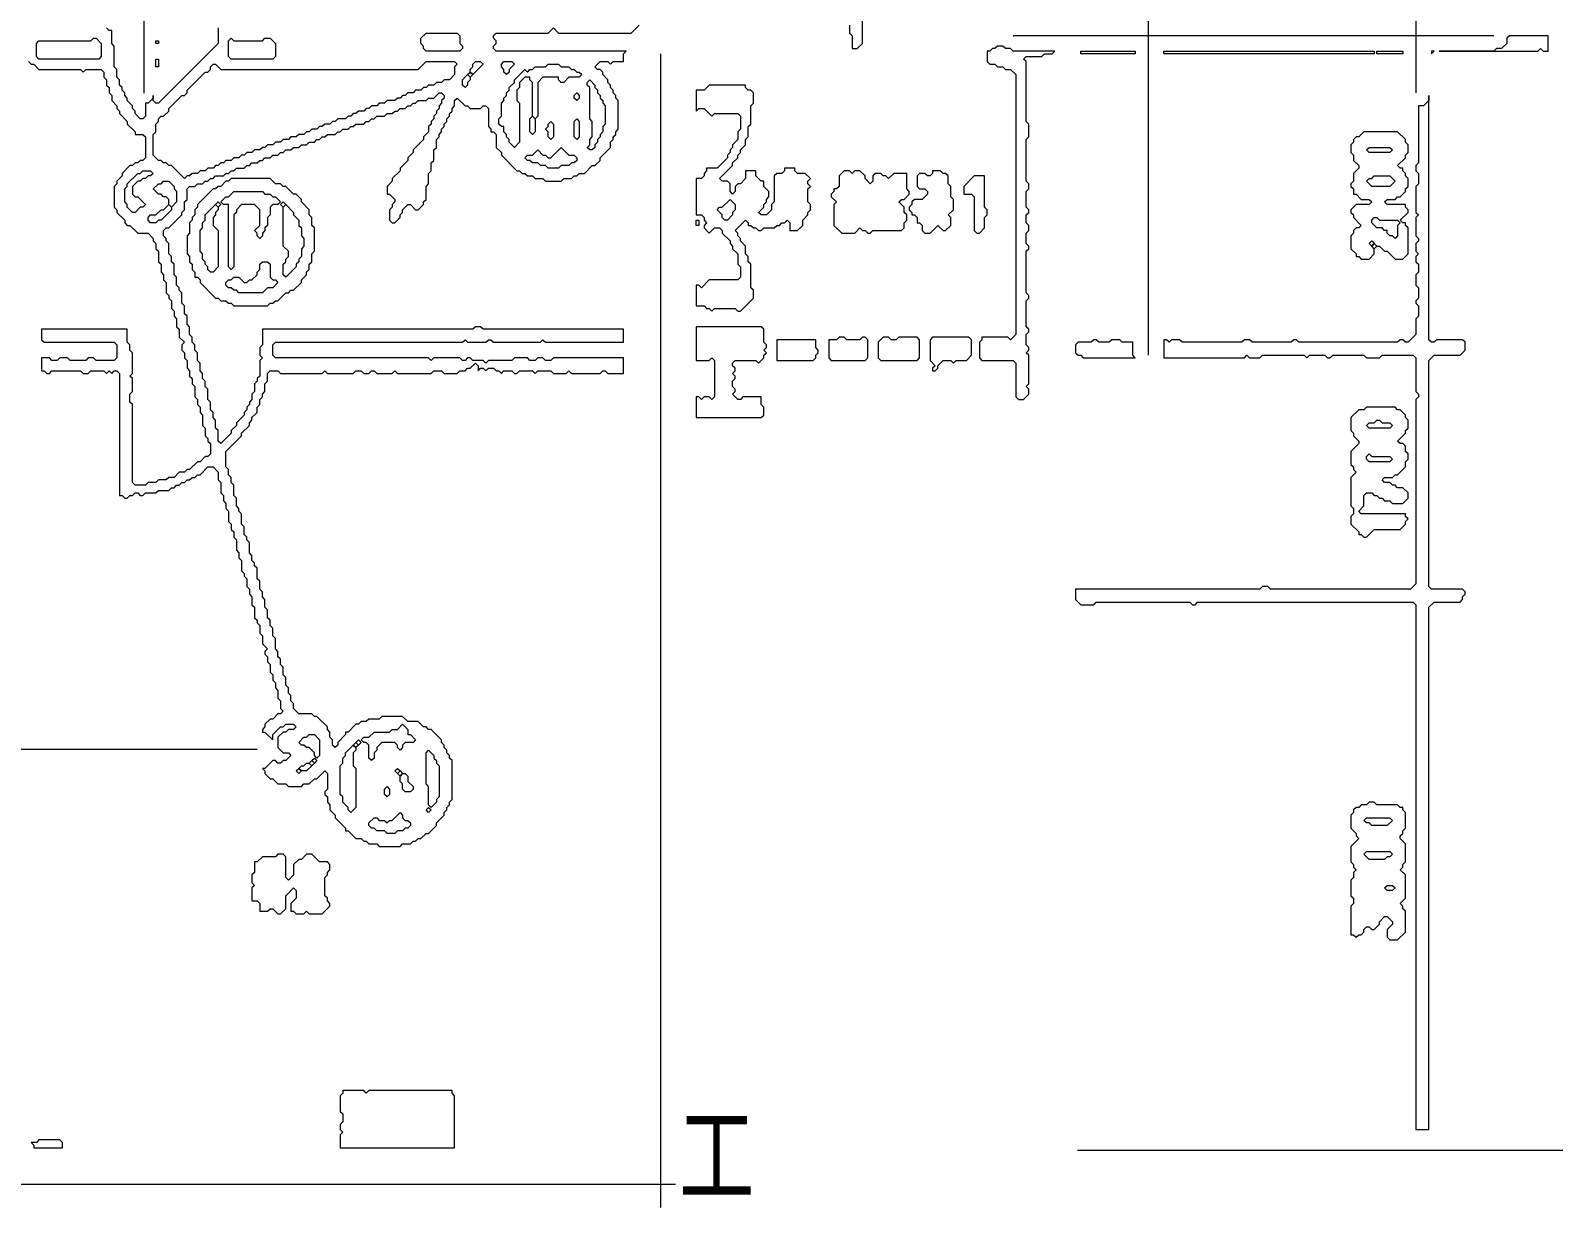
# Model space of a CAD drawing. Header units: millimetres. Extents: x 4 to 412, y 4 to 290.
# Drawn here: x 301.1 to 352.5, y 106.3 to 146 of the extents above; entities that cross this region are included whole.
import ezdxf

# ---------------------------------------------------------------- set-up
doc = ezdxf.new("R2010")
doc.units = ezdxf.units.MM
for name, color, linetype, lineweight in [('OCR_TEXT', 6, 'CONTINUOUS', 0), ('TRACE_CURVE', 6, 'CONTINUOUS', 0), ('TRACE_STRAIGHT', 5, 'CONTINUOUS', 0), ('TRACE_TEXT_SYMBOL', 6, 'CONTINUOUS', 0)]:
    doc.layers.add(name, color=color, linetype=linetype, lineweight=lineweight)
doc.styles.add('wqy-unicode', font='wqy-unicode')

msp = doc.modelspace()

# ---------------------------------------------------------------- linework, layer by layer
at = {"layer": 'TRACE_CURVE', "color": 6}
for points in [[(307.473, 146.074), (307.473, 145.549), (305.459, 143.534), (305.372, 143.534), (305.284, 143.622), (305.284, 143.797), (305.284, 143.709), (305.109, 143.534), (305.021, 143.534), (305.021, 143.096), (304.934, 143.009), (304.846, 143.009), (304.671, 143.184), (304.671, 143.272), (304.583, 143.359), (304.583, 143.447), (304.408, 143.622), (304.408, 143.709), (304.321, 143.797), (304.321, 143.885), (304.233, 143.972), (304.233, 144.06), (304.146, 144.147), (304.146, 144.322), (304.058, 144.41), (304.058, 144.673), (303.97, 144.76), (303.97, 145.461), (303.883, 145.549), (303.883, 145.986), (303.795, 145.986), (303.708, 146.074)], [(320.259, 144.673), (320.172, 144.76), (320.347, 144.935), (320.61, 144.935), (320.697, 144.848), (320.785, 144.935), (321.135, 144.935), (321.135, 145.198), (321.223, 145.286), (316.844, 145.286), (316.756, 145.373), (316.756, 145.461), (316.844, 145.549), (316.844, 145.636), (316.756, 145.724), (316.756, 145.811), (316.844, 145.899), (318.595, 145.899), (318.771, 146.074), (318.946, 145.899), (321.398, 145.899), (321.66, 146.162)], [(301.081, 144.935), (301.168, 144.848), (301.256, 144.848), (301.431, 144.673), (302.832, 144.673), (302.92, 144.585), (303.007, 144.673), (303.533, 144.673), (303.62, 144.585), (303.62, 144.41), (303.708, 144.322), (303.708, 144.147), (303.795, 144.06), (303.795, 143.885), (303.883, 143.797), (303.883, 143.622), (304.058, 143.447), (304.058, 143.359), (304.146, 143.272), (304.146, 143.184), (304.408, 142.921), (304.408, 142.834), (304.671, 142.571), (304.671, 142.483), (304.934, 142.483), (305.021, 142.396), (305.021, 141.695), (304.934, 141.608), (304.846, 141.608), (304.759, 141.52), (304.671, 141.52), (304.583, 141.433), (304.496, 141.433), (304.233, 141.17), (304.233, 141.082), (304.058, 140.907), (304.058, 140.82), (303.97, 140.732), (303.97, 140.031), (304.058, 139.944), (304.058, 139.856), (304.321, 139.593), (304.321, 139.506), (304.408, 139.418), (304.496, 139.418)], [(308.349, 141.783), (308.262, 141.783), (308.174, 141.695), (307.999, 141.695), (307.911, 141.608), (307.736, 141.608), (307.649, 141.52), (307.561, 141.52), (307.473, 141.433), (307.386, 141.433), (307.298, 141.345), (307.123, 141.345), (307.036, 141.257), (306.86, 141.257), (306.773, 141.17), (306.598, 141.17), (306.51, 141.082), (306.423, 141.082), (306.335, 140.995), (305.897, 141.433), (305.81, 141.433), (305.722, 141.52), (305.634, 141.52), (305.547, 141.608), (305.459, 141.608), (305.284, 141.783), (305.284, 142.483), (305.372, 142.571), (305.372, 142.834), (305.459, 142.921), (305.459, 143.009), (305.547, 143.096), (305.634, 143.096), (305.81, 143.272), (305.81, 143.359), (306.247, 143.797), (306.335, 143.797), (306.423, 143.885), (306.423, 143.972), (307.036, 144.585), (307.123, 144.585), (307.211, 144.673), (307.211, 144.76), (307.298, 144.848), (307.386, 144.848), (307.561, 144.673), (314.217, 144.673), (314.479, 144.935)], [(314.479, 144.935), (315.443, 144.935), (315.53, 144.848), (315.443, 144.76), (315.443, 144.498), (315.268, 144.322), (315.092, 144.322), (315.005, 144.235), (314.83, 144.235), (314.742, 144.147), (314.567, 144.147), (314.479, 144.06), (314.392, 144.06), (314.304, 143.972), (314.129, 143.972), (314.042, 143.885), (313.866, 143.885), (313.779, 143.797), (313.691, 143.797), (313.604, 143.709), (313.516, 143.709), (313.428, 143.622), (313.166, 143.622), (313.078, 143.534), (312.903, 143.534), (312.815, 143.447), (312.64, 143.447), (312.553, 143.359), (312.465, 143.359), (312.378, 143.272), (312.202, 143.272), (312.115, 143.184), (312.027, 143.184), (311.94, 143.096), (311.852, 143.096), (311.765, 143.009), (311.502, 143.009), (311.414, 142.921), (311.327, 142.921), (311.239, 142.834), (311.064, 142.834), (310.976, 142.746), (310.889, 142.746), (310.801, 142.659), (310.626, 142.659), (310.539, 142.571), (310.451, 142.571), (310.363, 142.483), (310.188, 142.483), (310.101, 142.396), (309.926, 142.396), (309.838, 142.308), (309.663, 142.308), (309.575, 142.221), (309.4, 142.221), (309.312, 142.133), (309.137, 142.133), (309.05, 142.046), (308.962, 142.046), (308.875, 141.958), (308.699, 141.958), (308.612, 141.87), (308.437, 141.87), (308.349, 141.783)], [(315.18, 142.921), (315.18, 143.009), (315.268, 143.096), (315.268, 143.184), (315.355, 143.272), (315.355, 143.359), (315.443, 143.447), (315.443, 143.622), (315.53, 143.709), (315.793, 143.447), (315.881, 143.447), (315.968, 143.359), (316.318, 143.359), (316.406, 143.447), (316.494, 143.447), (316.581, 143.359), (316.581, 142.746), (316.669, 142.659), (316.669, 142.571), (316.756, 142.571), (316.844, 142.483), (316.844, 142.046), (317.019, 141.87), (317.019, 141.783), (317.544, 141.257), (317.632, 141.257), (317.72, 141.17), (317.807, 141.17), (317.895, 141.082), (318.07, 141.082), (318.157, 140.995), (318.42, 140.995), (318.508, 140.907), (319.033, 140.907), (319.121, 140.995), (319.384, 140.995), (319.471, 141.082), (319.559, 141.082), (319.646, 141.17), (319.821, 141.17), (320.084, 141.433), (320.172, 141.433), (320.347, 141.608), (320.347, 141.695), (320.697, 142.046), (320.697, 142.221), (320.785, 142.308), (320.785, 142.396), (320.872, 142.483), (320.872, 142.571), (320.96, 142.659), (320.96, 143.622), (320.872, 143.709), (320.872, 143.797), (320.785, 143.885), (320.785, 143.972), (320.697, 144.06), (320.697, 144.147), (320.61, 144.235), (320.61, 144.322), (320.434, 144.498), (320.434, 144.585), (320.347, 144.673), (320.259, 144.673)], [(307.298, 140.995), (307.386, 141.082), (307.649, 141.082), (307.736, 141.17), (307.824, 141.17), (307.911, 141.257), (307.999, 141.257), (308.086, 141.345), (308.349, 141.345), (308.437, 141.433), (308.524, 141.433), (308.612, 141.52), (308.787, 141.52), (308.875, 141.608), (308.962, 141.608), (309.05, 141.695), (309.225, 141.695), (309.312, 141.783), (309.488, 141.783), (309.575, 141.87), (309.663, 141.87), (309.75, 141.958), (309.926, 141.958), (310.013, 142.046), (310.188, 142.046), (310.276, 142.133), (310.451, 142.133), (310.539, 142.221), (310.714, 142.221), (310.801, 142.308), (310.889, 142.308), (310.976, 142.396), (311.064, 142.396), (311.152, 142.483), (311.414, 142.483), (311.502, 142.571), (311.589, 142.571), (311.677, 142.659), (311.852, 142.659), (311.94, 142.746), (312.027, 142.746), (312.115, 142.834), (312.378, 142.834), (312.465, 142.921), (312.553, 142.921), (312.64, 143.009), (312.728, 143.009), (312.815, 143.096), (313.078, 143.096), (313.166, 143.184), (313.341, 143.184), (313.428, 143.272), (313.516, 143.272), (313.604, 143.359), (313.779, 143.359), (313.866, 143.447), (313.954, 143.447), (314.042, 143.534), (314.129, 143.534), (314.217, 143.622), (314.479, 143.622), (314.567, 143.709), (314.742, 143.709), (314.917, 143.885)], [(314.917, 143.885), (315.005, 143.885), (315.092, 143.797), (315.092, 143.709), (315.005, 143.622), (315.005, 143.534), (314.917, 143.447), (314.917, 143.359), (314.83, 143.272), (314.83, 143.184), (314.742, 143.096), (314.742, 143.009), (314.655, 142.921), (314.655, 142.834), (314.567, 142.746), (314.567, 142.571), (314.392, 142.396), (314.392, 142.308), (314.042, 141.958), (314.042, 141.87), (313.866, 141.695), (313.866, 141.608), (313.604, 141.345), (313.604, 141.257), (313.341, 140.995), (313.341, 140.907), (313.166, 140.732), (313.166, 140.469), (313.253, 140.469), (313.428, 140.294), (313.428, 140.206), (313.341, 140.119), (313.341, 140.031), (313.253, 139.944), (313.253, 139.593), (313.341, 139.506), (313.428, 139.506), (313.604, 139.681), (313.604, 139.769), (313.691, 139.856), (313.691, 139.944), (313.866, 140.119), (313.954, 140.119), (314.129, 139.944), (314.217, 139.944), (314.392, 140.119), (314.392, 140.206), (314.479, 140.294), (314.479, 140.732), (314.567, 140.82), (314.567, 141.17), (314.655, 141.257), (314.655, 141.52), (314.742, 141.608), (314.742, 141.958), (314.83, 142.046), (314.83, 142.308), (314.917, 142.396), (314.917, 142.483), (315.005, 142.571), (315.005, 142.659), (315.092, 142.746), (315.092, 142.834), (315.18, 142.921)], [(344.955, 134.952), (345.043, 135.04), (346.094, 135.04), (346.181, 134.952), (346.619, 134.952), (346.707, 135.04), (347.758, 135.04), (347.845, 134.952), (347.845, 133.814), (347.933, 133.726), (347.933, 133.638), (347.845, 133.551), (347.845, 127.333), (347.67, 127.158), (342.941, 127.158), (342.853, 127.245), (342.678, 127.245), (342.591, 127.158), (336.373, 127.158), (336.373, 126.808), (336.548, 126.632), (336.986, 126.632), (337.074, 126.72), (340.226, 126.72), (340.314, 126.632), (340.401, 126.632), (340.489, 126.72), (347.758, 126.72), (347.845, 126.632), (347.845, 108.942), (348.283, 108.942), (348.283, 126.545), (348.458, 126.72), (349.334, 126.72), (349.422, 126.808), (349.422, 126.895), (349.509, 126.983), (349.509, 127.07), (349.422, 127.158), (348.371, 127.158), (348.283, 127.245), (348.283, 134.864), (348.458, 135.04), (349.334, 135.04), (349.509, 135.215), (349.509, 135.477), (349.422, 135.565), (348.546, 135.565), (348.458, 135.477), (348.371, 135.477), (348.283, 135.565), (348.283, 143.797)], [(348.283, 143.797), (348.283, 143.622), (348.108, 143.447), (347.933, 143.447), (347.933, 141.52), (347.845, 141.433), (347.845, 141.257), (347.933, 141.17), (347.933, 140.82), (347.845, 140.732), (347.845, 139.856), (347.933, 139.769), (347.845, 139.681), (347.845, 139.068), (347.933, 138.98), (347.933, 138.893), (347.845, 138.805), (347.845, 138.543), (347.933, 138.455), (347.845, 138.367), (347.845, 138.192), (347.933, 138.105), (347.933, 137.842), (347.845, 137.754), (347.845, 137.404), (347.933, 137.317), (347.933, 136.966), (347.845, 136.879), (347.845, 136.791), (347.933, 136.704), (347.933, 136.353), (347.845, 136.266), (347.845, 135.74), (347.582, 135.477), (347.495, 135.477), (347.407, 135.565), (347.32, 135.565), (347.232, 135.477), (343.904, 135.477), (343.817, 135.565), (343.729, 135.565), (343.642, 135.477), (342.328, 135.477), (342.24, 135.565), (342.065, 135.565), (341.978, 135.477), (339.964, 135.477), (339.876, 135.565), (339.613, 135.565), (339.526, 135.477), (339.438, 135.565), (339.35, 135.565), (339.35, 134.952), (342.065, 134.952), (342.153, 135.04), (342.24, 134.952), (342.591, 134.952), (342.678, 135.04), (344.079, 135.04), (344.167, 134.952), (344.255, 135.04), (344.78, 135.04), (344.868, 134.952), (344.955, 134.952)], [(308.086, 132.675), (307.911, 132.5), (307.911, 132.412), (307.561, 132.062), (307.473, 132.15), (307.473, 132.5), (307.386, 132.588), (307.386, 132.85), (307.298, 132.938), (307.298, 133.113), (307.211, 133.201), (307.211, 133.463), (307.123, 133.551), (307.123, 133.901), (307.036, 133.989), (307.036, 134.164), (306.948, 134.251), (306.948, 134.427), (306.86, 134.514), (306.86, 134.777), (306.773, 134.864), (306.773, 135.127), (306.685, 135.215), (306.685, 135.39), (306.598, 135.477), (306.598, 135.653), (306.51, 135.74), (306.51, 136.003), (306.423, 136.09), (306.423, 136.353), (306.335, 136.441), (306.335, 136.704), (306.247, 136.791), (306.247, 137.141), (306.16, 137.229), (306.16, 137.317), (306.072, 137.404), (306.072, 137.667), (305.985, 137.754), (305.985, 138.105), (305.897, 138.192), (305.897, 138.367), (305.81, 138.455), (305.81, 138.805), (305.722, 138.893), (305.722, 138.98), (305.634, 139.068), (305.634, 139.243), (305.722, 139.331), (305.81, 139.331), (306.247, 139.769), (306.247, 139.856), (306.335, 139.944), (306.335, 140.206), (306.423, 140.294), (306.423, 140.644), (306.51, 140.732), (306.685, 140.732), (306.773, 140.82), (306.948, 140.82), (307.036, 140.907), (307.123, 140.907), (307.211, 140.995), (307.298, 140.995)], [(304.496, 139.418), (304.759, 139.156), (305.109, 139.156), (305.284, 138.98), (305.284, 138.893), (305.372, 138.805), (305.372, 138.63), (305.459, 138.543), (305.459, 138.192), (305.547, 138.105), (305.547, 137.842), (305.634, 137.754), (305.634, 137.579), (305.722, 137.492), (305.722, 137.141), (305.81, 137.054), (305.81, 136.966), (305.897, 136.879), (305.897, 136.616), (305.985, 136.528), (305.985, 136.353), (306.072, 136.266), (306.072, 136.003), (306.16, 135.915), (306.16, 135.653), (306.335, 135.477), (306.247, 135.39), (306.247, 135.215), (306.335, 135.127), (306.335, 134.952), (306.423, 134.864), (306.423, 134.602), (306.51, 134.514), (306.51, 134.339), (306.598, 134.251), (306.598, 134.076), (306.685, 133.989), (306.685, 133.638), (306.773, 133.551), (306.773, 133.376), (306.86, 133.288), (306.86, 133.113), (306.948, 133.025), (306.948, 132.675), (307.036, 132.588), (307.036, 132.325), (307.123, 132.237), (307.123, 132.15), (307.211, 132.062), (307.211, 131.712), (307.123, 131.624), (307.036, 131.624), (306.86, 131.449), (306.773, 131.449), (306.51, 131.186), (306.423, 131.186), (306.335, 131.099), (306.16, 131.099), (305.985, 130.924), (305.81, 130.924), (305.722, 130.836), (305.459, 130.836), (305.372, 130.748), (305.109, 130.748)], [(305.109, 130.748), (305.021, 130.661), (304.671, 130.661), (304.583, 130.748), (304.583, 133.376), (304.496, 133.463), (304.496, 133.726), (304.583, 133.814), (304.583, 134.251), (304.496, 134.339), (304.583, 134.427), (304.583, 135.127), (304.496, 135.215), (304.496, 135.39), (304.408, 135.477), (304.408, 135.915), (301.518, 135.915), (301.518, 135.565), (301.606, 135.477), (303.97, 135.477), (304.058, 135.39), (304.058, 134.952), (303.97, 134.864), (303.357, 134.864), (303.27, 134.952), (303.095, 134.952), (303.007, 134.864), (302.482, 134.864), (302.394, 134.952), (302.131, 134.952), (302.044, 134.864), (301.869, 134.864), (301.781, 134.952), (301.518, 134.952), (301.518, 134.514), (301.606, 134.514), (301.694, 134.427), (301.781, 134.427), (301.869, 134.514), (302.832, 134.514), (302.92, 134.427), (303.095, 134.427), (303.182, 134.514), (303.62, 134.514), (303.708, 134.427), (303.795, 134.514), (303.883, 134.427), (303.97, 134.514), (304.058, 134.514), (304.146, 134.427), (304.146, 130.311), (304.233, 130.311), (304.321, 130.223), (304.408, 130.223), (304.496, 130.311), (304.583, 130.311), (304.671, 130.398), (304.759, 130.398), (304.846, 130.311), (304.934, 130.311), (305.021, 130.398), (305.372, 130.398), (305.459, 130.486), (305.81, 130.486)], [(321.135, 134.952), (318.771, 134.952), (318.683, 134.864), (318.508, 134.864), (318.42, 134.952), (318.245, 134.952), (318.157, 134.864), (317.982, 134.864), (317.895, 134.952), (317.457, 134.952), (317.369, 134.864), (316.581, 134.864), (316.494, 134.777), (316.406, 134.864), (316.056, 134.864), (315.968, 134.952), (315.881, 134.952), (315.793, 134.864), (315.705, 134.864), (315.618, 134.952), (314.742, 134.952), (314.655, 134.864), (314.567, 134.952), (309.4, 134.952), (309.312, 135.04), (309.312, 135.39), (309.4, 135.477), (315.705, 135.477), (315.793, 135.565), (315.881, 135.477), (316.494, 135.477), (316.581, 135.565), (316.669, 135.565), (316.756, 135.477), (318.333, 135.477), (318.42, 135.565), (318.508, 135.477), (321.135, 135.477), (321.135, 135.915), (316.406, 135.915), (316.318, 136.003), (316.143, 136.003), (316.056, 135.915), (308.962, 135.915), (308.962, 135.39), (308.875, 135.302), (308.875, 135.04), (308.962, 134.952), (308.875, 134.864), (308.875, 134.339), (308.787, 134.251), (308.787, 134.164), (308.699, 134.076), (308.699, 133.814), (308.612, 133.726), (308.612, 133.551), (308.524, 133.463), (308.524, 133.376), (308.437, 133.288), (308.437, 133.201), (308.349, 133.113), (308.349, 133.025), (308.086, 132.763), (308.086, 132.675)], [(308.875, 133.376), (308.875, 133.551), (308.962, 133.638), (308.962, 133.726), (309.05, 133.814), (309.05, 134.076), (309.137, 134.164), (309.137, 134.427), (309.225, 134.514), (309.488, 134.514), (309.575, 134.427), (310.976, 134.427), (311.064, 134.514), (311.152, 134.427), (312.027, 134.427), (312.115, 134.514), (312.29, 134.514), (312.378, 134.427), (312.553, 134.427), (312.64, 134.514), (312.728, 134.514), (312.815, 134.427), (313.341, 134.427), (313.428, 134.514), (313.516, 134.427), (314.655, 134.427), (314.742, 134.514), (315.005, 134.514), (315.092, 134.427), (315.53, 134.427), (315.618, 134.514), (315.793, 134.514), (315.881, 134.602), (315.968, 134.602), (316.143, 134.777), (316.231, 134.689), (316.231, 134.514), (316.318, 134.602), (316.406, 134.602), (316.494, 134.514), (316.581, 134.602), (316.756, 134.602), (316.844, 134.514), (316.931, 134.514), (317.019, 134.427), (317.107, 134.514), (317.369, 134.514), (317.457, 134.427), (317.544, 134.427), (317.632, 134.514), (318.07, 134.514), (318.157, 134.427), (318.245, 134.514), (318.683, 134.514), (318.771, 134.427), (319.208, 134.427), (319.296, 134.514), (319.384, 134.427), (320.347, 134.427), (320.434, 134.514), (320.522, 134.514), (320.61, 134.427), (321.135, 134.427), (321.135, 134.952)], [(310.188, 122.954), (310.013, 123.129), (310.013, 123.305), (309.926, 123.392), (309.926, 123.567), (309.838, 123.655), (309.838, 123.83), (309.75, 123.918), (309.75, 124.18), (309.663, 124.268), (309.663, 124.531), (309.575, 124.618), (309.575, 124.793), (309.488, 124.881), (309.488, 125.056), (309.4, 125.144), (309.4, 125.494), (309.312, 125.582), (309.312, 125.844), (309.225, 125.932), (309.225, 126.107), (309.137, 126.195), (309.137, 126.457), (309.05, 126.545), (309.05, 126.808), (308.962, 126.895), (308.962, 127.07), (308.875, 127.158), (308.875, 127.421), (308.787, 127.508), (308.787, 127.859), (308.699, 127.946), (308.699, 128.034), (308.612, 128.121), (308.612, 128.296), (308.524, 128.384), (308.524, 128.734), (308.437, 128.822), (308.437, 128.909), (308.349, 128.997), (308.349, 129.26), (308.262, 129.347), (308.262, 129.698), (308.174, 129.785), (308.174, 129.873), (308.086, 129.96), (308.086, 130.223), (307.999, 130.311), (307.999, 130.661), (307.911, 130.748), (307.911, 130.924), (307.824, 131.011), (307.824, 131.186), (307.736, 131.274), (307.736, 131.799), (308.262, 132.325), (308.262, 132.412), (308.524, 132.675), (308.524, 132.763), (308.612, 132.85), (308.612, 132.938), (308.787, 133.113), (308.787, 133.288), (308.875, 133.376)], [(305.81, 130.486), (305.897, 130.573), (305.985, 130.573), (306.072, 130.661), (306.16, 130.661), (306.247, 130.748), (306.335, 130.748), (306.423, 130.836), (306.51, 130.836), (306.598, 130.924), (306.685, 130.924), (306.773, 131.011), (306.86, 131.011), (307.123, 131.274), (307.298, 131.274), (307.473, 131.099), (307.473, 130.836), (307.561, 130.748), (307.561, 130.398), (307.649, 130.311), (307.649, 130.135), (307.736, 130.048), (307.736, 129.873), (307.824, 129.785), (307.824, 129.435), (307.911, 129.347), (307.911, 129.172), (307.999, 129.085), (307.999, 128.909), (308.086, 128.822), (308.086, 128.472), (308.174, 128.384), (308.174, 128.209), (308.262, 128.121), (308.262, 127.771), (308.349, 127.683), (308.349, 127.596), (308.437, 127.508), (308.437, 127.245), (308.524, 127.158), (308.524, 126.983), (308.612, 126.895), (308.612, 126.632), (308.699, 126.545), (308.699, 126.195), (308.787, 126.107), (308.787, 126.019), (308.875, 125.932), (308.875, 125.669), (308.962, 125.582), (308.962, 125.319), (309.137, 125.144), (309.05, 125.056), (309.05, 124.969), (309.137, 124.881), (309.137, 124.706), (309.225, 124.618), (309.225, 124.356), (309.312, 124.268), (309.312, 124.093), (309.4, 124.005), (309.4, 123.83), (309.488, 123.743), (309.488, 123.48)], [(309.488, 123.48), (309.575, 123.392), (309.575, 123.129), (309.663, 123.042), (309.575, 122.954), (309.488, 122.954), (309.312, 122.779), (309.225, 122.779), (309.05, 122.604), (309.05, 122.516), (308.962, 122.429), (308.962, 122.341), (309.05, 122.341), (309.312, 122.079), (309.312, 122.254), (309.575, 122.516), (309.663, 122.516), (309.75, 122.604), (310.013, 122.604), (310.101, 122.516), (310.013, 122.429), (309.838, 122.429), (309.75, 122.341), (309.663, 122.341), (309.488, 122.166), (309.488, 121.816), (309.663, 121.641), (309.838, 121.641), (309.926, 121.553), (309.75, 121.378), (309.663, 121.378), (309.575, 121.29), (309.488, 121.29), (309.4, 121.378), (309.312, 121.378), (309.05, 121.115), (308.962, 121.115), (309.05, 121.028), (309.05, 120.94), (309.225, 120.765), (309.312, 120.765), (309.488, 120.59), (309.75, 120.59), (309.838, 120.502), (310.276, 120.502), (310.363, 120.59), (310.539, 120.59), (310.714, 120.765), (310.801, 120.765), (311.064, 121.028), (311.152, 120.94), (311.152, 120.415), (311.064, 120.327), (311.064, 120.24), (311.152, 120.152), (311.152, 119.977), (311.239, 119.889), (311.239, 119.714), (311.414, 119.539), (311.414, 119.451), (311.765, 119.101), (311.765, 119.013), (311.852, 119.013), (312.115, 118.751)], [(312.115, 118.751), (312.29, 118.751), (312.378, 118.663), (312.465, 118.663), (312.553, 118.576), (312.815, 118.576), (312.903, 118.488), (313.604, 118.488), (313.691, 118.576), (313.954, 118.576), (314.042, 118.663), (314.129, 118.663), (314.217, 118.751), (314.304, 118.751), (314.479, 118.926), (314.567, 118.926), (314.83, 119.189), (314.83, 119.276), (315.092, 119.539), (315.092, 119.627), (315.18, 119.714), (315.18, 119.802), (315.268, 119.889), (315.268, 119.977), (315.355, 120.064), (315.355, 121.378), (315.268, 121.466), (315.268, 121.553), (315.18, 121.641), (315.18, 121.728), (315.092, 121.816), (315.092, 121.903), (315.005, 121.991), (315.005, 122.079), (314.655, 122.429), (314.567, 122.429), (314.479, 122.516), (314.392, 122.516), (314.217, 122.692), (313.866, 122.692), (313.691, 122.867), (312.991, 122.867), (312.903, 122.779), (312.553, 122.779), (312.465, 122.692), (312.29, 122.692), (312.202, 122.604), (312.115, 122.604), (311.852, 122.341), (311.765, 122.341), (311.765, 122.254), (311.502, 121.991), (311.502, 121.903), (311.414, 121.816), (311.327, 121.903), (311.327, 122.079), (311.239, 122.166), (311.239, 122.341), (311.152, 122.429), (311.152, 122.516), (310.801, 122.867), (310.714, 122.867), (310.626, 122.954), (310.188, 122.954)]]:
    msp.add_lwpolyline(points, dxfattribs=at)
for points in [[(314.479, 145.899), (315.53, 145.899), (315.618, 145.811), (315.618, 145.549), (315.705, 145.461), (315.705, 145.373), (315.618, 145.286), (314.479, 145.286), (314.392, 145.373), (314.392, 145.461), (314.304, 145.549), (314.304, 145.724)], [(303.182, 145.636), (303.27, 145.724), (303.357, 145.724), (303.533, 145.549), (303.533, 145.111), (303.445, 145.023), (301.431, 145.023), (301.343, 145.111), (301.343, 145.549), (301.431, 145.636)], [(307.824, 145.636), (307.911, 145.724), (307.999, 145.636), (308.962, 145.636), (309.05, 145.724), (309.225, 145.724), (309.4, 145.549), (309.4, 145.111), (309.312, 145.023), (307.911, 145.023), (307.824, 145.111)], [(316.056, 144.848), (316.143, 144.935), (316.318, 144.935), (316.406, 144.848), (316.056, 144.498), (315.968, 144.585), (315.968, 144.673), (316.056, 144.76)], [(318.508, 144.76), (318.595, 144.848), (318.946, 144.848), (319.033, 144.76), (319.296, 144.76), (319.384, 144.673), (319.471, 144.673), (319.559, 144.585), (319.646, 144.585), (319.734, 144.498), (319.646, 144.41), (319.296, 144.41), (319.121, 144.235), (319.033, 144.235), (318.946, 144.322), (318.946, 144.41), (318.42, 144.41), (318.245, 144.235), (318.245, 143.096), (318.157, 143.009), (318.07, 143.096), (318.07, 144.235), (317.982, 144.322), (317.982, 144.41), (317.807, 144.41), (317.632, 144.235), (317.632, 144.06), (317.544, 143.972), (317.544, 143.622), (317.632, 143.534), (317.632, 142.221), (317.457, 142.046), (317.282, 142.221), (317.282, 142.308), (317.194, 142.396), (317.194, 142.483), (317.107, 142.571), (317.107, 142.746), (317.019, 142.746), (316.931, 142.834), (316.931, 143.009), (317.019, 143.096), (317.019, 143.534), (317.107, 143.622), (317.107, 143.709), (317.194, 143.797), (317.194, 143.885), (317.282, 143.972), (317.282, 144.06), (317.457, 144.235), (317.457, 144.322), (317.807, 144.673), (317.895, 144.585), (317.982, 144.673), (318.07, 144.673), (318.157, 144.76)], [(317.019, 144.848), (317.107, 144.935), (317.369, 144.935), (317.457, 144.848), (317.282, 144.673), (317.282, 144.585), (317.194, 144.498), (317.107, 144.585), (317.107, 144.673), (317.019, 144.76)], [(315.881, 144.498), (315.968, 144.41), (315.968, 144.322), (315.881, 144.235), (315.881, 144.147), (315.793, 144.06), (315.705, 144.147), (315.705, 144.322)], [(315.881, 144.498), (315.968, 144.585), (316.056, 144.498), (315.968, 144.41)], [(319.909, 144.235), (319.997, 144.322), (320.172, 144.147), (320.172, 144.06), (320.259, 143.972), (320.259, 143.885), (320.347, 143.797), (320.347, 143.709), (320.434, 143.622), (320.434, 143.534), (320.522, 143.447), (320.522, 142.834), (320.434, 142.746), (320.434, 142.571), (320.347, 142.483), (320.347, 142.396), (320.259, 142.308), (320.259, 142.221), (320.172, 142.133), (320.172, 142.046), (320.084, 141.958), (319.997, 141.958), (319.909, 142.046), (319.997, 142.133), (319.997, 142.308), (320.084, 142.396), (320.084, 142.921), (319.997, 143.009), (319.997, 144.06), (319.909, 144.147)], [(319.471, 143.797), (319.559, 143.885), (319.646, 143.797), (319.646, 143.709), (319.559, 143.622), (319.471, 143.709)], [(317.982, 143.009), (318.07, 143.096), (318.157, 143.009), (318.157, 142.571), (318.07, 142.483), (317.982, 142.571)], [(318.595, 142.834), (318.683, 142.921), (318.771, 142.834), (318.771, 142.396), (318.683, 142.308), (318.595, 142.396), (318.595, 142.571), (318.508, 142.659), (318.595, 142.746)], [(319.471, 142.921), (319.559, 143.009), (319.646, 142.921), (319.646, 142.396), (319.559, 142.308), (319.471, 142.396)], [(319.033, 142.046), (319.296, 141.783), (319.471, 141.783), (319.559, 141.695), (319.559, 141.608), (319.471, 141.52), (319.384, 141.52), (319.296, 141.433), (319.033, 141.433), (318.946, 141.345), (318.595, 141.345), (318.508, 141.433), (318.333, 141.433), (318.245, 141.52), (318.07, 141.52), (317.982, 141.608), (317.895, 141.608), (317.807, 141.695), (317.895, 141.783), (318.07, 141.783), (318.245, 141.958), (318.42, 141.783), (318.508, 141.783), (318.595, 141.695), (318.683, 141.695)], [(304.846, 141.17), (304.934, 141.257), (305.196, 141.257), (305.284, 141.17), (305.196, 141.082), (305.109, 141.082), (305.021, 140.995), (304.934, 140.995), (304.846, 140.907), (304.759, 140.907), (304.583, 140.732), (304.583, 140.469), (304.671, 140.382), (304.759, 140.382), (305.021, 140.119), (304.934, 140.031), (304.846, 140.031), (304.671, 139.856), (304.583, 139.856), (304.408, 140.031), (304.408, 140.119), (304.321, 140.206), (304.321, 140.644), (304.408, 140.732), (304.408, 140.82), (304.759, 141.17)], [(305.547, 140.82), (305.634, 140.907), (305.81, 140.907), (305.985, 140.732), (305.985, 140.644), (306.072, 140.557), (306.072, 140.206), (305.897, 140.031), (305.81, 140.119), (305.81, 140.294), (305.722, 140.382), (305.634, 140.382), (305.547, 140.469), (305.459, 140.469), (305.284, 140.644), (305.459, 140.82)], [(305.81, 140.119), (305.897, 140.031), (305.897, 139.944), (305.547, 139.593), (305.459, 139.593), (305.372, 139.506), (305.196, 139.506), (305.109, 139.593), (305.109, 139.681), (305.196, 139.769), (305.372, 139.769), (305.547, 139.944), (305.634, 139.944)], [(310.451, 122.166), (310.539, 122.254), (310.714, 122.254), (310.889, 122.079), (310.889, 121.553), (310.801, 121.466), (310.714, 121.553), (310.714, 121.641), (310.539, 121.816), (310.451, 121.816), (310.363, 121.903), (310.276, 121.903), (310.188, 121.991), (310.363, 122.166)], [(313.691, 122.604), (313.866, 122.429), (313.866, 122.254), (313.954, 122.254), (314.129, 122.079), (314.042, 121.991), (313.779, 121.991), (313.691, 121.903), (313.691, 121.816), (313.604, 121.728), (313.516, 121.816), (313.516, 121.903), (313.428, 121.991), (312.991, 121.991), (312.815, 121.816), (312.815, 121.728), (312.728, 121.641), (312.728, 121.466), (312.64, 121.378), (312.553, 121.466), (312.553, 121.903), (312.465, 121.991), (312.378, 121.991), (312.29, 122.079), (312.378, 122.166), (312.553, 122.166), (312.728, 122.341), (313.253, 122.341), (313.341, 122.429), (313.516, 122.429)], [(312.027, 121.903), (312.115, 121.816), (312.115, 121.728), (312.027, 121.641), (312.027, 121.203), (312.115, 121.115), (312.115, 119.802), (311.94, 119.627), (311.852, 119.714), (311.852, 119.802), (311.677, 119.977), (311.677, 120.152), (311.589, 120.24), (311.589, 121.203), (311.677, 121.29), (311.677, 121.466), (311.765, 121.553), (311.765, 121.641)], [(312.027, 121.903), (312.115, 121.991), (312.202, 121.903), (312.115, 121.816)], [(312.115, 121.991), (312.202, 122.079), (312.29, 121.991), (312.202, 121.903)], [(314.479, 121.641), (314.567, 121.728), (314.742, 121.553), (314.742, 121.466), (314.83, 121.378), (314.83, 121.29), (314.917, 121.203), (314.917, 120.152), (314.83, 120.064), (314.83, 119.977), (314.655, 119.802), (314.567, 119.889), (314.567, 120.502), (314.479, 120.59)], [(310.363, 121.203), (310.451, 121.29), (310.539, 121.29), (310.626, 121.203), (310.451, 121.028), (310.276, 121.028), (310.188, 121.115), (310.276, 121.203)], [(310.539, 121.29), (310.626, 121.378), (310.714, 121.29), (310.626, 121.203)], [(310.626, 121.378), (310.714, 121.466), (310.801, 121.378), (310.714, 121.29)], [(310.101, 121.028), (310.188, 121.115), (310.276, 121.028), (310.188, 120.94)], [(313.428, 121.028), (313.516, 121.115), (313.604, 121.028), (313.516, 120.94)], [(313.516, 120.94), (313.604, 121.028), (313.691, 120.94), (313.604, 120.853)], [(313.604, 120.853), (313.691, 120.94), (313.779, 120.94), (313.866, 120.853), (313.866, 120.677), (314.042, 120.502), (314.042, 120.415), (313.954, 120.327), (313.779, 120.327), (313.691, 120.415), (313.691, 120.59), (313.604, 120.677)], [(313.078, 120.415), (313.166, 120.502), (313.253, 120.415), (313.253, 120.24), (313.166, 120.152), (313.078, 120.24)], [(314.479, 119.714), (314.567, 119.802), (314.655, 119.714), (314.567, 119.627)], [(313.604, 119.627), (313.691, 119.539), (313.691, 119.451), (313.779, 119.364), (313.866, 119.364), (313.954, 119.276), (313.954, 119.189), (313.866, 119.101), (313.779, 119.101), (313.691, 119.013), (313.516, 119.013), (313.428, 118.926), (313.166, 118.926), (313.078, 119.013), (312.815, 119.013), (312.728, 119.101), (312.64, 119.101), (312.553, 119.189), (312.553, 119.276), (312.728, 119.451), (312.815, 119.451), (312.903, 119.364), (313.078, 119.364), (313.166, 119.276), (313.253, 119.364), (313.341, 119.364)]]:
    msp.add_lwpolyline(points, close=True, dxfattribs=at)
at = {"layer": 'TRACE_STRAIGHT', "color": 5}
for p, q in [((338.826, 150.175), (338.826, 135.039)), ((347.845, 150.102), (347.845, 143.885)), ((304.961, 149.019), (304.961, 143.874)), ((334.271, 145.812), (350.472, 145.812)), ((322.381, 145.198), (322.381, 106.315)), ((292.233, 121.76), (308.786, 121.76)), ((336.444, 108.247), (360.412, 108.247)), ((298.804, 107.103), (322.887, 107.103))]:
    msp.add_line(p, q, dxfattribs=at)
at = {"layer": 'TRACE_TEXT_SYMBOL', "color": 6}
for points in [[(328.754, 146.162), (328.754, 145.899), (328.842, 145.811), (328.842, 145.373), (329.017, 145.373), (329.192, 145.549), (329.192, 149.489)], [(333.746, 145.461), (333.658, 145.373), (333.571, 145.373), (333.483, 145.286), (333.395, 145.286), (333.395, 144.935), (333.483, 144.848), (333.658, 144.848), (333.746, 144.76), (333.921, 144.76), (334.008, 144.673), (334.184, 144.673), (334.359, 144.498), (334.359, 135.74), (334.184, 135.565), (334.096, 135.653), (333.22, 135.653), (333.22, 135.565), (333.133, 135.477), (333.133, 134.952), (333.22, 134.864), (334.271, 134.864), (334.359, 134.777), (334.359, 133.638), (334.446, 133.551), (334.621, 133.551), (334.797, 133.726), (334.797, 133.901), (334.709, 133.989), (334.797, 134.076), (334.797, 135.04), (334.709, 135.127), (334.797, 135.215), (334.797, 135.302), (334.709, 135.39), (334.709, 135.74), (334.797, 135.828), (334.797, 135.915), (334.709, 136.003), (334.709, 136.879), (334.797, 136.966), (334.797, 137.054), (334.709, 137.141), (334.709, 138.543), (334.797, 138.63), (334.797, 138.718), (334.709, 138.805), (334.709, 139.156), (334.797, 139.243), (334.797, 139.418), (334.709, 139.506), (334.709, 139.769), (334.797, 139.856), (334.797, 139.944), (334.709, 140.031), (334.709, 140.557), (334.797, 140.644), (334.797, 140.82), (334.709, 140.907), (334.709, 142.308), (334.797, 142.396), (334.797, 142.834), (334.709, 142.921), (334.709, 144.935)], [(334.709, 144.935), (334.621, 145.023), (334.709, 145.111), (335.234, 145.111), (335.322, 145.198), (335.585, 145.198), (335.672, 145.286), (334.271, 145.286), (334.184, 145.373), (334.008, 145.373), (333.921, 145.461), (333.746, 145.461)], [(324.025, 144.147), (323.85, 143.972), (323.587, 143.972), (323.587, 143.272), (323.675, 143.359), (323.85, 143.359), (324.113, 143.096), (324.2, 143.184), (324.988, 143.184), (325.076, 143.096), (325.076, 142.659), (324.988, 142.571), (324.988, 142.308), (324.813, 142.133), (324.813, 142.046), (324.726, 141.958), (324.726, 141.87), (324.638, 141.783), (324.638, 141.695), (324.288, 141.345), (323.937, 141.345), (323.937, 141.257), (323.85, 141.17), (323.85, 141.082), (323.762, 140.995), (323.587, 140.995), (323.587, 139.769), (323.762, 139.769), (323.85, 139.681), (323.85, 139.593), (323.937, 139.506), (323.85, 139.418), (323.85, 139.331), (324.025, 139.156), (324.2, 139.331), (324.375, 139.331), (324.463, 139.243), (324.463, 139.156), (324.726, 138.893), (324.726, 138.805), (324.813, 138.718), (324.813, 138.63), (324.988, 138.455), (324.988, 138.105), (325.076, 138.017), (325.076, 137.667), (324.988, 137.579), (324.025, 137.579), (323.762, 137.317), (323.675, 137.404), (323.587, 137.404), (323.587, 136.704), (323.85, 136.704), (323.937, 136.616), (324.025, 136.616), (324.113, 136.528), (324.2, 136.616), (324.901, 136.616), (324.988, 136.528), (325.076, 136.528), (325.514, 136.966), (325.514, 137.229), (325.426, 137.317), (325.426, 138.105)], [(325.776, 140.907), (325.601, 141.082), (325.601, 141.257), (325.251, 141.257), (325.251, 140.995), (325.076, 140.82), (324.988, 140.82), (324.901, 140.732), (324.901, 140.557), (324.813, 140.469), (324.726, 140.557), (324.726, 140.82), (324.638, 140.907), (324.463, 140.907), (324.375, 140.995), (324.813, 141.433), (324.813, 141.52), (324.988, 141.695), (324.988, 141.783), (325.076, 141.87), (325.076, 141.958), (325.251, 142.133), (325.251, 142.308), (325.339, 142.396), (325.339, 142.746), (325.426, 142.834), (325.426, 143.447), (325.514, 143.534), (325.514, 143.885), (325.426, 143.972), (325.339, 143.972), (325.251, 144.06), (325.251, 144.147), (324.025, 144.147)], [(346.094, 142.571), (345.919, 142.396), (345.831, 142.396), (345.743, 142.308), (345.743, 142.221), (345.656, 142.133), (345.656, 141.87), (345.743, 141.783), (345.743, 141.608), (345.919, 141.433), (345.919, 141.345), (345.743, 141.17), (345.743, 140.907), (345.656, 140.82), (345.656, 140.732), (345.743, 140.644), (345.743, 140.469), (345.831, 140.469), (346.006, 140.294), (346.269, 140.294), (346.356, 140.206), (346.269, 140.119), (345.831, 140.119), (345.656, 139.944), (345.656, 139.856), (345.743, 139.769), (345.743, 139.681), (346.006, 139.418), (345.919, 139.331), (345.831, 139.331), (345.743, 139.243), (345.743, 139.156), (345.656, 139.068), (345.656, 138.63), (345.831, 138.455), (345.831, 138.367), (345.919, 138.367), (346.006, 138.28), (346.269, 138.28), (346.444, 138.455), (346.444, 138.63), (346.532, 138.718), (346.619, 138.718), (346.794, 138.543), (346.882, 138.543), (347.145, 138.28), (347.407, 138.28), (347.582, 138.455), (347.582, 139.331), (347.495, 139.418), (347.495, 139.506), (347.407, 139.506), (347.32, 139.593), (347.582, 139.856), (347.582, 139.944), (347.495, 140.031), (347.495, 140.119), (346.882, 140.119), (346.794, 140.206), (346.882, 140.294), (347.145, 140.294), (347.232, 140.382), (347.32, 140.382), (347.495, 140.557)], [(347.495, 140.557), (347.495, 140.644), (347.582, 140.732), (347.582, 140.995), (347.495, 141.082), (347.495, 141.17), (347.407, 141.257), (347.407, 141.345), (347.32, 141.345), (347.232, 141.433), (347.495, 141.695), (347.495, 141.783), (347.582, 141.87), (347.582, 142.133), (347.495, 142.221), (347.495, 142.308), (347.232, 142.571), (346.094, 142.571)], [(325.426, 138.105), (325.339, 138.192), (325.339, 138.367), (325.251, 138.455), (325.251, 138.718), (325.076, 138.893), (325.076, 138.98), (324.988, 139.068), (324.988, 139.156), (324.901, 139.243), (325.251, 139.593), (325.339, 139.506), (325.339, 139.418), (325.426, 139.418), (325.514, 139.331), (325.601, 139.331), (325.689, 139.243), (325.776, 139.243), (325.864, 139.331), (326.214, 139.331), (326.302, 139.418), (326.389, 139.418), (326.477, 139.506), (326.565, 139.506), (326.652, 139.593), (326.74, 139.506), (326.74, 139.243), (327.003, 139.243), (327.178, 139.418), (327.178, 139.593), (327.353, 139.769), (327.353, 139.856), (327.44, 139.944), (327.44, 140.119), (327.353, 140.206), (327.353, 140.644), (327.44, 140.732), (327.353, 140.82), (327.353, 140.907), (327.44, 140.995), (327.265, 141.17), (327.003, 141.17), (326.915, 141.257), (326.915, 141.345), (326.565, 141.345), (326.565, 141.257), (326.477, 141.17), (326.302, 141.17), (326.214, 141.082), (326.214, 140.206), (326.127, 140.119), (326.127, 139.944), (325.952, 139.769), (325.776, 139.769), (325.689, 139.856), (325.864, 140.031), (325.864, 140.119), (325.952, 140.206), (325.952, 140.294), (326.039, 140.382), (326.039, 140.557), (325.864, 140.732), (325.864, 140.907), (325.776, 140.907)], [(307.911, 140.995), (307.824, 140.907), (307.736, 140.907), (307.561, 140.732), (307.473, 140.732), (307.386, 140.644), (307.298, 140.644), (306.773, 140.119), (306.773, 140.031), (306.685, 139.944), (306.685, 139.769), (306.598, 139.681), (306.598, 139.593), (306.51, 139.506), (306.51, 139.156), (306.423, 139.068), (306.423, 138.455), (306.51, 138.367), (306.51, 138.192), (306.598, 138.105), (306.598, 137.93), (306.685, 137.842), (306.685, 137.667), (306.773, 137.667), (306.86, 137.579), (306.86, 137.492), (307.386, 136.966), (307.473, 136.966), (307.561, 136.879), (307.736, 136.879), (307.824, 136.791), (307.911, 136.791), (307.999, 136.704), (309.137, 136.704), (309.225, 136.791), (309.312, 136.791), (309.4, 136.879), (309.488, 136.879), (309.75, 137.141), (309.838, 137.141), (309.926, 137.229), (310.013, 137.229), (310.276, 137.492), (310.276, 137.579), (310.451, 137.754), (310.451, 137.842), (310.539, 137.93), (310.539, 138.105), (310.626, 138.192), (310.626, 138.455), (310.714, 138.543), (310.714, 139.331), (310.626, 139.418), (310.626, 139.681), (310.539, 139.769), (310.539, 139.944), (310.276, 140.206), (310.276, 140.294), (310.101, 140.469), (310.013, 140.469), (309.75, 140.732), (309.663, 140.732), (309.575, 140.82), (309.4, 140.82)], [(309.4, 140.82), (309.225, 140.995), (307.911, 140.995)], [(346.181, 133.288), (346.094, 133.201), (345.919, 133.201), (345.656, 132.938), (345.656, 132.5), (345.743, 132.412), (345.743, 132.325), (345.919, 132.15), (345.919, 132.062), (345.656, 131.799), (345.656, 131.361), (345.743, 131.274), (345.743, 131.186), (345.831, 131.099), (345.656, 130.924), (345.656, 129.96), (345.743, 129.873), (345.743, 129.698), (345.656, 129.61), (345.656, 129.347), (345.919, 129.085), (345.919, 128.997), (346.006, 128.997), (346.094, 128.909), (346.181, 128.909), (346.444, 129.172), (347.32, 129.172), (347.495, 129.347), (347.495, 129.435), (347.582, 129.522), (347.495, 129.61), (347.495, 129.698), (346.006, 129.698), (345.919, 129.785), (346.094, 129.96), (346.094, 130.311), (346.181, 130.398), (346.356, 130.398), (346.444, 130.311), (346.532, 130.311), (346.619, 130.223), (346.707, 130.223), (346.794, 130.135), (346.969, 130.135), (347.057, 130.048), (347.407, 130.048), (347.582, 130.223), (347.582, 130.398), (347.407, 130.573), (347.232, 130.573), (347.145, 130.661), (347.057, 130.661), (346.969, 130.748), (346.794, 130.748), (346.707, 130.836), (346.794, 130.924), (347.057, 130.924), (347.145, 131.011), (347.232, 131.011), (347.495, 131.274), (347.495, 131.449), (347.582, 131.537), (347.582, 131.712), (347.495, 131.799)], [(347.495, 131.799), (347.495, 131.974), (347.407, 132.062), (347.32, 132.062), (347.232, 132.15), (347.495, 132.412), (347.495, 132.5), (347.582, 132.588), (347.582, 132.85), (347.495, 132.938), (347.495, 133.025), (347.32, 133.201), (347.232, 133.201), (347.145, 133.288), (346.181, 133.288)], [(346.269, 119.977), (346.181, 119.889), (346.006, 119.889), (345.919, 119.802), (345.831, 119.802), (345.743, 119.714), (345.743, 119.627), (345.656, 119.539), (345.656, 119.101), (345.831, 118.926), (345.831, 118.838), (345.919, 118.751), (345.656, 118.488), (345.656, 117.963), (345.743, 117.875), (345.743, 117.787), (345.831, 117.7), (345.743, 117.612), (345.743, 117.437), (345.656, 117.35), (345.656, 116.824), (345.743, 116.737), (345.743, 116.561), (345.656, 116.474), (345.656, 115.511), (345.743, 115.511), (345.831, 115.423), (345.919, 115.511), (346.006, 115.511), (346.094, 115.598), (346.094, 115.686), (346.181, 115.773), (346.269, 115.773), (346.356, 115.686), (346.444, 115.686), (346.619, 115.861), (346.619, 115.948), (346.794, 116.124), (346.882, 116.124), (347.057, 115.948), (347.057, 115.861), (346.882, 115.686), (346.882, 115.423), (346.969, 115.335), (347.232, 115.335), (347.495, 115.598), (347.495, 116.299), (347.407, 116.386), (347.407, 116.474), (347.32, 116.561), (347.495, 116.737), (347.495, 117.525), (347.32, 117.7), (347.407, 117.787), (347.407, 117.875), (347.495, 117.963), (347.495, 118.576), (347.32, 118.751), (347.32, 118.838), (347.407, 118.926), (347.407, 119.013), (347.495, 119.101), (347.495, 119.627), (347.407, 119.714)], [(347.407, 119.714), (347.407, 119.802), (347.32, 119.802), (347.232, 119.889), (346.532, 119.889), (346.444, 119.977), (346.269, 119.977)]]:
    msp.add_lwpolyline(points, dxfattribs=at)
for points in [[(305.372, 145.636), (305.459, 145.636), (305.459, 145.549), (305.372, 145.549)], [(350.998, 145.811), (350.91, 145.724), (350.91, 145.549), (350.735, 145.373), (350.56, 145.373), (350.472, 145.286), (348.633, 145.286), (351.961, 145.286), (352.049, 145.373), (352.136, 145.286), (352.311, 145.286), (352.311, 145.811)], [(305.372, 145.023), (305.459, 145.023), (305.459, 144.76), (305.372, 144.76)], [(336.548, 145.286), (338.387, 145.286), (338.387, 145.198), (336.548, 145.198)], [(339.35, 145.286), (346.444, 145.286), (346.444, 145.198), (339.35, 145.198)], [(346.532, 145.286), (347.407, 145.286), (347.407, 145.198), (346.532, 145.198)], [(348.371, 145.286), (348.371, 145.198), (348.458, 145.286)], [(346.181, 141.958), (346.269, 142.046), (346.969, 142.046), (347.057, 141.958), (346.969, 141.87), (346.269, 141.87)], [(328.579, 141.257), (328.404, 141.082), (328.404, 140.732), (328.316, 140.644), (328.229, 140.644), (328.229, 140.557), (328.141, 140.469), (328.141, 140.382), (328.316, 140.206), (328.229, 140.119), (328.229, 139.418), (328.491, 139.156), (328.929, 139.156), (329.104, 139.331), (329.192, 139.243), (329.279, 139.243), (329.367, 139.156), (329.455, 139.156), (329.542, 139.243), (330.505, 139.243), (330.593, 139.331), (330.593, 139.506), (330.681, 139.593), (330.681, 139.769), (330.593, 139.856), (330.593, 140.031), (330.418, 140.206), (330.505, 140.294), (330.593, 140.294), (330.768, 140.469), (330.768, 140.557), (330.681, 140.644), (330.681, 141.17), (330.243, 141.17), (330.068, 140.995), (329.98, 141.082), (329.892, 141.082), (329.805, 141.17), (329.63, 141.17), (329.542, 141.082), (329.542, 140.907), (329.455, 140.82), (329.279, 140.995), (329.279, 141.082), (329.104, 141.257), (328.929, 141.257), (328.842, 141.17), (328.754, 141.257)], [(331.556, 141.257), (331.556, 141.17), (331.469, 141.082), (331.381, 141.082), (331.294, 141.17), (331.118, 141.17), (331.031, 141.082), (331.031, 140.732), (331.118, 140.644), (331.294, 140.644), (331.381, 140.557), (331.381, 140.469), (331.206, 140.294), (330.943, 140.294), (330.856, 140.206), (330.856, 140.119), (330.768, 140.031), (330.768, 139.944), (330.856, 139.856), (330.856, 139.769), (330.943, 139.769), (331.031, 139.681), (331.031, 139.506), (331.118, 139.506), (331.206, 139.418), (331.206, 139.243), (331.294, 139.156), (331.469, 139.156), (331.732, 139.418), (331.907, 139.243), (331.994, 139.243), (332.169, 139.418), (332.169, 139.681), (332.082, 139.769), (332.257, 139.944), (332.257, 140.294), (332.169, 140.382), (332.169, 140.732), (332.082, 140.82), (332.082, 141.082), (331.994, 141.17), (331.907, 141.17), (331.819, 141.257)], [(332.958, 141.082), (332.607, 140.732), (332.607, 140.469), (332.87, 140.469), (332.958, 140.382), (332.958, 139.243), (333.045, 139.156), (333.133, 139.156), (333.308, 139.331), (333.308, 139.681), (333.395, 139.769), (333.395, 139.944), (333.308, 140.031), (333.308, 141.082)], [(346.356, 140.995), (346.444, 141.082), (346.969, 141.082), (347.145, 140.907), (346.969, 140.732), (346.356, 140.732), (346.181, 140.907), (346.269, 140.995)], [(307.386, 140.119), (307.473, 140.206), (307.561, 140.119), (307.473, 140.031)], [(307.999, 140.557), (308.962, 140.557), (309.05, 140.469), (309.225, 140.469), (309.312, 140.382), (309.4, 140.382), (309.575, 140.206), (309.488, 140.119), (309.312, 140.119), (309.225, 140.031), (309.225, 139.769), (309.137, 139.681), (309.137, 139.418), (309.05, 139.331), (309.05, 139.243), (308.962, 139.156), (308.962, 139.068), (308.875, 138.98), (308.787, 139.068), (308.787, 139.156), (308.699, 139.243), (308.875, 139.418), (308.875, 139.944), (308.699, 140.119), (308.262, 140.119), (308.086, 139.944), (308.086, 139.856), (307.999, 139.769), (307.999, 138.017), (307.911, 137.93), (307.824, 138.017), (307.824, 140.119), (307.649, 140.119), (307.561, 140.206), (307.736, 140.382), (307.824, 140.382)], [(309.575, 140.119), (309.663, 140.206), (309.75, 140.119), (309.663, 140.031)], [(324.726, 140.294), (324.901, 140.119), (324.901, 139.944), (324.813, 139.856), (324.813, 139.769), (324.638, 139.593), (324.55, 139.593), (324.463, 139.681), (324.463, 139.769), (324.288, 139.944), (324.375, 140.031), (324.463, 140.031)], [(307.386, 140.119), (307.473, 140.031), (307.473, 139.944), (307.386, 139.856), (307.386, 139.769), (307.298, 139.681), (307.298, 139.418), (307.473, 139.243), (307.473, 138.017), (307.298, 137.842), (307.211, 137.842), (307.123, 137.93), (307.123, 138.017), (307.036, 138.105), (307.036, 138.192), (306.948, 138.28), (306.948, 138.455), (306.86, 138.543), (306.86, 139.243), (306.948, 139.331), (306.948, 139.506), (307.036, 139.593), (307.036, 139.769)], [(309.663, 140.031), (309.75, 140.119), (310.013, 139.856), (310.013, 139.769), (310.188, 139.593), (310.188, 139.418), (310.276, 139.331), (310.276, 139.068), (310.363, 138.98), (310.363, 138.718), (310.276, 138.63), (310.276, 138.367), (310.188, 138.28), (310.188, 138.192), (310.101, 138.105), (310.101, 138.017), (309.75, 137.667), (309.663, 137.754), (309.663, 138.105), (309.75, 138.192), (309.75, 138.28), (309.838, 138.367), (309.838, 138.543), (309.663, 138.718)], [(346.356, 139.593), (346.444, 139.681), (346.532, 139.681), (346.619, 139.593), (347.232, 139.593), (347.32, 139.506), (347.232, 139.418), (347.232, 139.068), (347.145, 138.98), (347.057, 139.068), (346.969, 139.068), (346.882, 139.156), (346.882, 139.243), (346.794, 139.243), (346.707, 139.331), (346.532, 139.331), (346.356, 139.506)], [(323.587, 139.593), (323.675, 139.593), (323.675, 139.418), (323.587, 139.418)], [(346.269, 138.805), (346.356, 138.893), (346.444, 138.805), (346.356, 138.718)], [(346.356, 138.718), (346.444, 138.805), (346.532, 138.718), (346.444, 138.63)], [(308.875, 138.105), (308.962, 138.192), (309.137, 138.192), (309.225, 138.105), (309.225, 137.667), (309.312, 137.579), (309.4, 137.579), (309.488, 137.492), (309.312, 137.317), (309.137, 137.317), (308.962, 137.141), (308.174, 137.141), (308.086, 137.229), (307.999, 137.229), (307.911, 137.317), (307.824, 137.317), (307.736, 137.404), (307.736, 137.492), (307.824, 137.579), (307.911, 137.579), (307.999, 137.667), (308.174, 137.667), (308.349, 137.492), (308.437, 137.492), (308.524, 137.579), (308.612, 137.579), (308.787, 137.754), (308.787, 137.842), (308.875, 137.93)], [(323.587, 136.003), (323.587, 134.864), (324.025, 134.864), (324.113, 134.952), (324.2, 134.864), (324.2, 133.638), (324.113, 133.551), (324.025, 133.638), (323.85, 133.638), (323.762, 133.551), (323.675, 133.638), (323.587, 133.638), (323.587, 132.938), (325.776, 132.938), (325.864, 133.025), (325.864, 133.288), (325.776, 133.376), (325.776, 133.638), (325.163, 133.638), (325.076, 133.551), (324.988, 133.551), (324.813, 133.726), (324.901, 133.814), (324.901, 133.901), (324.813, 133.989), (324.813, 134.164), (324.901, 134.251), (324.901, 134.339), (324.813, 134.427), (324.901, 134.514), (324.901, 134.602), (324.813, 134.689), (324.813, 134.777), (324.901, 134.864), (325.601, 134.864), (325.689, 134.777), (325.864, 134.952), (325.864, 135.04), (325.952, 135.127), (325.864, 135.215), (325.952, 135.302), (325.952, 135.39), (325.864, 135.477), (325.864, 135.915), (325.776, 136.003)], [(326.302, 135.565), (326.302, 134.864), (327.528, 134.864), (327.616, 134.952), (327.616, 135.04), (327.703, 135.127), (327.703, 135.215), (327.616, 135.302), (327.616, 135.565)], [(328.404, 135.653), (328.316, 135.565), (328.053, 135.565), (328.053, 134.952), (328.141, 134.864), (329.279, 134.864), (329.367, 134.952), (329.367, 135.565), (329.279, 135.653), (329.192, 135.653), (329.104, 135.565), (328.666, 135.565), (328.579, 135.653)], [(329.892, 135.653), (329.717, 135.477), (329.717, 134.952), (329.805, 134.864), (331.031, 134.864), (331.118, 134.952), (331.118, 135.565), (331.031, 135.653), (330.418, 135.653), (330.33, 135.565), (330.155, 135.565), (330.068, 135.653)], [(331.556, 135.653), (331.469, 135.565), (331.469, 134.864), (331.644, 134.689), (331.556, 134.602), (331.556, 134.514), (331.644, 134.514), (331.732, 134.602), (331.732, 134.689), (331.907, 134.864), (332.169, 134.864), (332.257, 134.777), (332.345, 134.864), (332.695, 134.864), (332.87, 135.04), (332.87, 135.565), (332.782, 135.653)], [(336.986, 135.565), (336.898, 135.477), (336.461, 135.477), (336.373, 135.39), (336.373, 135.127), (336.461, 135.04), (336.548, 135.04), (336.636, 134.952), (338.387, 134.952), (338.3, 135.04), (338.3, 135.477), (337.949, 135.477), (337.862, 135.565), (337.599, 135.565), (337.511, 135.477), (337.161, 135.477), (337.074, 135.565)], [(346.444, 132.763), (346.532, 132.85), (346.619, 132.85), (346.707, 132.763), (346.969, 132.763), (347.057, 132.675), (346.969, 132.588), (346.269, 132.588), (346.181, 132.675), (346.269, 132.763)], [(346.181, 131.624), (346.269, 131.712), (346.356, 131.624), (346.969, 131.624), (347.057, 131.537), (346.969, 131.449), (346.269, 131.449), (346.181, 131.537)], [(346.094, 119.364), (346.181, 119.451), (346.969, 119.451), (347.057, 119.364), (346.882, 119.189), (346.356, 119.189), (346.269, 119.276), (346.181, 119.276)], [(309.488, 118.225), (309.4, 118.138), (308.962, 118.138), (308.787, 117.963), (308.699, 117.963), (308.699, 117.612), (308.612, 117.525), (308.612, 117.262), (308.699, 117.174), (308.612, 117.087), (308.612, 116.649), (308.787, 116.649), (308.875, 116.561), (308.875, 116.299), (309.137, 116.299), (309.225, 116.386), (309.312, 116.386), (309.488, 116.211), (309.575, 116.211), (309.75, 116.386), (309.75, 116.824), (310.013, 117.087), (310.101, 116.999), (310.101, 116.737), (309.926, 116.561), (309.926, 116.299), (310.013, 116.299), (310.101, 116.211), (310.363, 116.211), (310.451, 116.299), (310.539, 116.211), (310.976, 116.211), (311.239, 116.474), (311.239, 116.561), (311.152, 116.649), (311.152, 116.737), (311.064, 116.824), (311.064, 117.437), (311.152, 117.525), (311.152, 117.612), (311.239, 117.7), (311.239, 117.875), (311.152, 117.963), (310.889, 117.963), (310.626, 118.225), (310.451, 118.225), (310.276, 118.05), (310.188, 118.05), (310.013, 117.875), (310.013, 117.525), (309.838, 117.35), (309.75, 117.437), (309.75, 118.138), (309.663, 118.225)], [(346.094, 118.225), (346.181, 118.313), (346.969, 118.313), (347.057, 118.225), (346.969, 118.138), (346.882, 118.138), (346.794, 118.05), (346.269, 118.05)], [(346.794, 117.087), (346.882, 117.174), (347.057, 117.174), (347.145, 117.087), (347.057, 116.999), (346.882, 116.999)], [(311.677, 110.256), (311.677, 110.168), (311.589, 110.081), (311.589, 109.555), (311.677, 109.468), (311.677, 109.205), (311.589, 109.118), (311.589, 108.942), (311.677, 108.855), (311.589, 108.767), (311.589, 108.329), (315.443, 108.329), (315.443, 110.081), (315.355, 110.168), (315.355, 110.256), (312.553, 110.256), (312.465, 110.168), (312.378, 110.256)], [(301.431, 108.592), (301.343, 108.505), (301.168, 108.505), (301.256, 108.417), (301.256, 108.329), (302.219, 108.329), (302.219, 108.505), (302.131, 108.592)]]:
    msp.add_lwpolyline(points, close=True, dxfattribs=at)

# ---------------------------------------------------------------- texts
at = {"layer": 'OCR_TEXT', "color": 6, "style": 'wqy-unicode', "width": 0.700141}
msp.add_text('工', height=2.664, dxfattribs=at).set_placement((323.004, 106.763))

doc.saveas('drawing.dxf')
